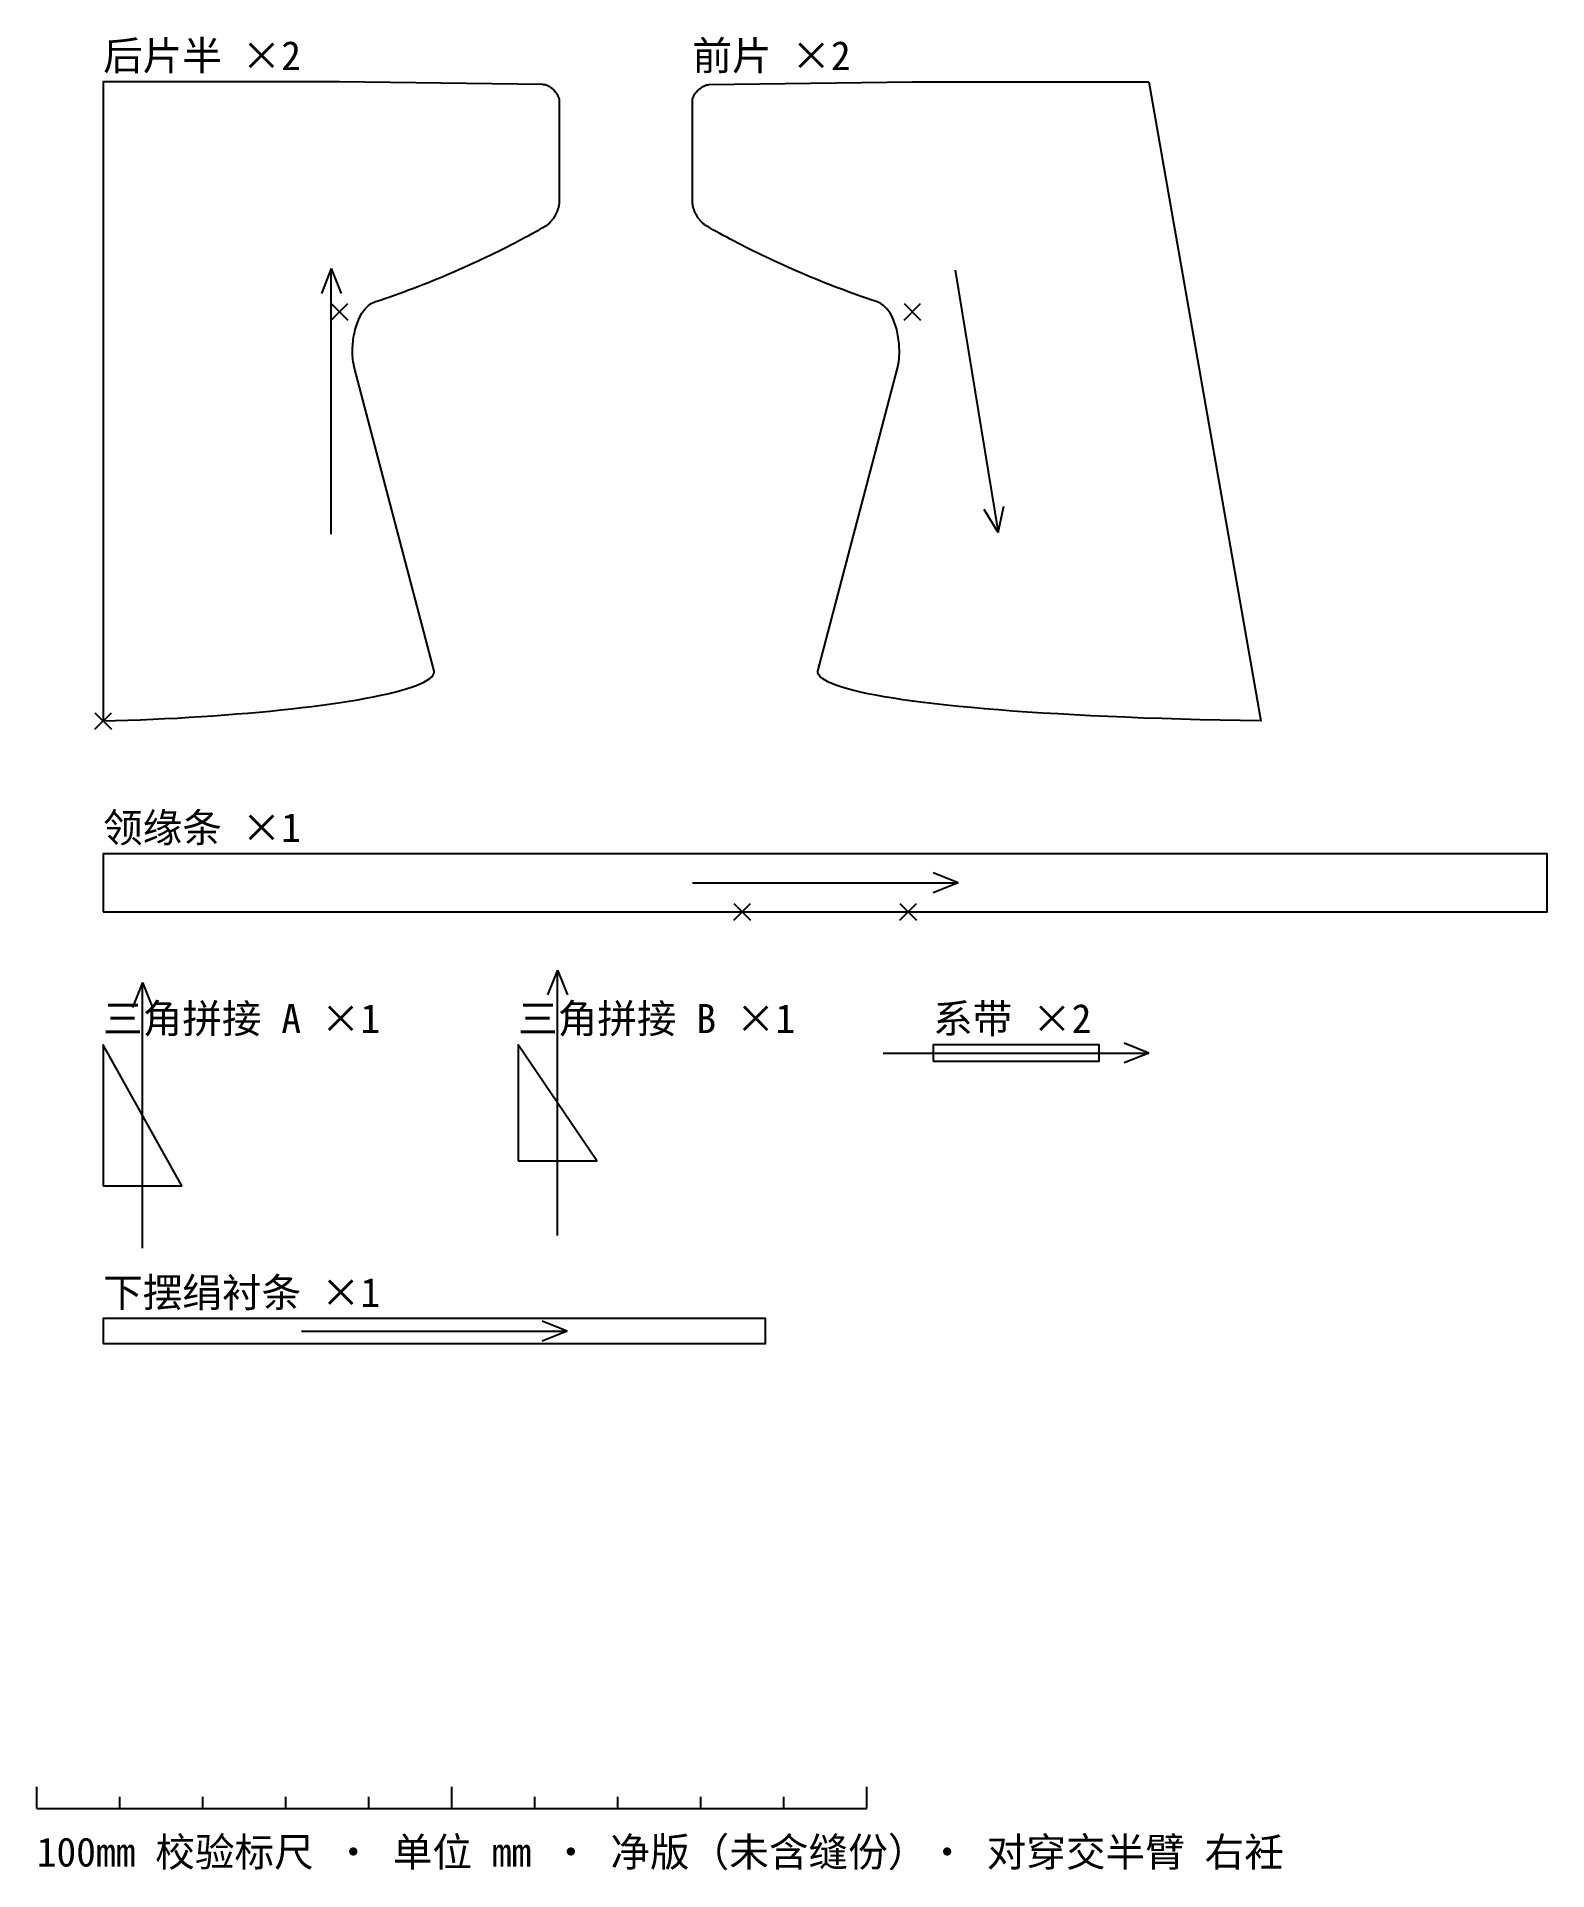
# Model space of a CAD drawing. Header units: millimetres. Extents: x 40 to 1860, y -135 to 2074.
import ezdxf

# ---------------------------------------------------------------- set-up
doc = ezdxf.new("R2010")
doc.units = ezdxf.units.MM
for name, color, linetype in [('CUT_轮廓', 7, 'Continuous'), ('DIM_标注', 4, 'Continuous'), ('GRAIN_布纹', 8, 'Continuous'), ('NOTCH_刀口', 1, 'Continuous'), ('TEXT_文字', 3, 'Continuous')]:
    doc.layers.add(name, color=color, linetype=linetype)
doc.styles.add('CN', font='simsun.ttc')

msp = doc.modelspace()

# ---------------------------------------------------------------- linework, layer by layer
at = {"layer": 'CUT_轮廓'}
for points in [[(120, 1250), (135, 1250.4), (150, 1250.9), (164.9, 1251.5), (179.8, 1252.1), (194.6, 1252.8), (209.3, 1253.5), (223.9, 1254.4), (238.4, 1255.3), (252.7, 1256.2), (266.9, 1257.3), (280.8, 1258.4), (294.6, 1259.5), (308.1, 1260.7), (321.4, 1262), (334.4, 1263.3), (347.1, 1264.6), (359.6, 1266.1), (371.7, 1267.5), (383.5, 1269.1), (394.9, 1270.6), (405.9, 1272.2), (416.6, 1273.9), (426.8, 1275.6), (436.6, 1277.4), (445.9, 1279.2), (454.8, 1281), (463.2, 1282.8), (471.1, 1284.8), (478.4, 1286.7), (485.2, 1288.7), (491.4, 1290.7), (497.1, 1292.7), (502.1, 1294.8), (506.6, 1296.9), (510.3, 1299), (513.5, 1301.2), (515.9, 1303.3), (517.7, 1305.5), (518.7, 1307.8), (519, 1310), (422.8, 1675.1), (422.4, 1677), (422, 1679), (421.6, 1681.1), (421.3, 1683.2), (421, 1685.4), (420.8, 1687.6), (420.7, 1689.9), (420.6, 1692.3), (420.6, 1694.6), (420.6, 1697), (420.7, 1699.5), (420.8, 1701.9), (421, 1704.4), (421.2, 1706.9), (421.5, 1709.3), (421.9, 1711.8), (422.3, 1714.3), (422.8, 1716.7), (423.3, 1719.2), (423.9, 1721.6), (424.5, 1723.9), (425.2, 1726.3), (426, 1728.6), (426.8, 1730.8), (427.7, 1733), (428.6, 1735.1), (429.6, 1737.2), (430.7, 1739.2), (431.8, 1741.1), (433, 1742.9), (434.3, 1744.6), (435.6, 1746.3), (436.9, 1747.8), (438.4, 1749.2), (439.9, 1750.6), (441.4, 1751.8), (443, 1752.8), (444.7, 1753.8), (446.5, 1754.6), (448.3, 1755.3), (453.9, 1757.1), (459.6, 1759), (465.3, 1760.9), (471, 1762.9), (476.7, 1765), (482.4, 1767), (488.1, 1769.2), (493.8, 1771.3), (499.4, 1773.5), (505.1, 1775.7), (510.8, 1777.9), (516.4, 1780.2), (522, 1782.5), (527.6, 1784.8), (533.1, 1787.2), (538.6, 1789.5), (544.1, 1791.9), (549.6, 1794.3), (555, 1796.7), (560.3, 1799.1), (565.6, 1801.5), (570.9, 1804), (576.1, 1806.4), (581.2, 1808.8), (586.3, 1811.2), (591.3, 1813.7), (596.2, 1816.1), (601.1, 1818.5), (605.9, 1820.9), (610.6, 1823.3), (615.3, 1825.7), (619.8, 1828), (624.3, 1830.4), (628.7, 1832.7), (632.9, 1835), (637.1, 1837.3), (641.2, 1839.5), (645.2, 1841.7), (649.1, 1843.9), (652.8, 1846), (653.5, 1846.5), (654.2, 1846.9), (654.9, 1847.4), (655.6, 1847.9), (656.2, 1848.4), (656.9, 1849), (657.5, 1849.6), (658.2, 1850.2), (658.8, 1850.9), (659.4, 1851.5), (660, 1852.2), (660.6, 1852.9), (661.2, 1853.6), (661.8, 1854.4), (662.3, 1855.1), (662.9, 1855.9), (663.4, 1856.7), (663.9, 1857.5), (664.4, 1858.3), (664.9, 1859.2), (665.3, 1860), (665.8, 1860.9), (666.2, 1861.7), (666.6, 1862.6), (667, 1863.4), (667.4, 1864.3), (667.7, 1865.2), (668, 1866.1), (668.3, 1866.9), (668.6, 1867.8), (668.9, 1868.7), (669.1, 1869.6), (669.3, 1870.4), (669.5, 1871.3), (669.6, 1872.2), (669.8, 1873), (669.9, 1873.8), (669.9, 1874.7), (670, 1875.5), (670, 1876.3), (670, 1996.3), (670, 1997), (669.9, 1997.6), (669.8, 1998.3), (669.7, 1999), (669.5, 1999.7), (669.3, 2000.4), (669, 2001.1), (668.8, 2001.8), (668.4, 2002.4), (668.1, 2003.1), (667.7, 2003.8), (667.3, 2004.5), (666.9, 2005.2), (666.5, 2005.9), (666, 2006.5), (665.5, 2007.2), (665, 2007.8), (664.4, 2008.4), (663.9, 2009.1), (663.3, 2009.7), (662.7, 2010.3), (662.1, 2010.8), (661.4, 2011.4), (660.8, 2011.9), (660.2, 2012.4), (659.5, 2012.9), (658.8, 2013.4), (658.2, 2013.8), (657.5, 2014.2), (656.8, 2014.6), (656.1, 2014.9), (655.4, 2015.3), (654.7, 2015.6), (654.1, 2015.8), (653.4, 2016), (652.7, 2016.2), (652, 2016.4), (651.3, 2016.5), (650.7, 2016.5), (650, 2016.6), (405, 2020), (215, 2020), (120, 2020)], [(1380, 2020), (1515, 1250), (1490.1, 1250.4), (1465.8, 1250.9), (1441.9, 1251.5), (1418.6, 1252.1), (1395.8, 1252.8), (1373.6, 1253.5), (1351.9, 1254.4), (1330.7, 1255.3), (1310.1, 1256.2), (1290.1, 1257.3), (1270.6, 1258.4), (1251.7, 1259.5), (1233.4, 1260.7), (1215.7, 1262), (1198.6, 1263.3), (1182, 1264.6), (1166.1, 1266.1), (1150.8, 1267.5), (1136.1, 1269.1), (1122, 1270.6), (1108.6, 1272.2), (1095.7, 1273.9), (1083.6, 1275.6), (1072.1, 1277.4), (1061.2, 1279.2), (1051, 1281), (1041.5, 1282.8), (1032.6, 1284.8), (1024.4, 1286.7), (1016.9, 1288.7), (1010.1, 1290.7), (1004, 1292.7), (998.6, 1294.8), (993.9, 1296.9), (989.9, 1299), (986.7, 1301.2), (984.1, 1303.3), (982.3, 1305.5), (981.3, 1307.8), (981, 1310), (1077.2, 1675.1), (1077.6, 1677), (1078, 1679), (1078.4, 1681.1), (1078.7, 1683.2), (1079, 1685.4), (1079.2, 1687.6), (1079.3, 1689.9), (1079.4, 1692.3), (1079.4, 1694.6), (1079.4, 1697), (1079.3, 1699.5), (1079.2, 1701.9), (1079, 1704.4), (1078.8, 1706.9), (1078.5, 1709.3), (1078.1, 1711.8), (1077.7, 1714.3), (1077.2, 1716.7), (1076.7, 1719.2), (1076.1, 1721.6), (1075.5, 1723.9), (1074.8, 1726.3), (1074, 1728.6), (1073.2, 1730.8), (1072.3, 1733), (1071.4, 1735.1), (1070.4, 1737.2), (1069.3, 1739.2), (1068.2, 1741.1), (1067, 1742.9), (1065.7, 1744.6), (1064.4, 1746.3), (1063.1, 1747.8), (1061.6, 1749.2), (1060.1, 1750.6), (1058.6, 1751.8), (1057, 1752.8), (1055.3, 1753.8), (1053.5, 1754.6), (1051.7, 1755.3), (1046.1, 1757.1), (1040.4, 1759), (1034.7, 1760.9), (1029, 1762.9), (1023.3, 1765), (1017.6, 1767), (1011.9, 1769.2), (1006.2, 1771.3), (1000.6, 1773.5), (994.9, 1775.7), (989.2, 1777.9), (983.6, 1780.2), (978, 1782.5), (972.4, 1784.8), (966.9, 1787.2), (961.4, 1789.5), (955.9, 1791.9), (950.4, 1794.3), (945, 1796.7), (939.7, 1799.1), (934.4, 1801.5), (929.1, 1804), (923.9, 1806.4), (918.8, 1808.8), (913.7, 1811.2), (908.7, 1813.7), (903.8, 1816.1), (898.9, 1818.5), (894.1, 1820.9), (889.4, 1823.3), (884.7, 1825.7), (880.2, 1828), (875.7, 1830.4), (871.3, 1832.7), (867.1, 1835), (862.9, 1837.3), (858.8, 1839.5), (854.8, 1841.7), (850.9, 1843.9), (847.2, 1846), (846.5, 1846.5), (845.8, 1846.9), (845.1, 1847.4), (844.4, 1847.9), (843.8, 1848.4), (843.1, 1849), (842.5, 1849.6), (841.8, 1850.2), (841.2, 1850.9), (840.6, 1851.5), (840, 1852.2), (839.4, 1852.9), (838.8, 1853.6), (838.2, 1854.4), (837.7, 1855.1), (837.1, 1855.9), (836.6, 1856.7), (836.1, 1857.5), (835.6, 1858.3), (835.1, 1859.2), (834.7, 1860), (834.2, 1860.9), (833.8, 1861.7), (833.4, 1862.6), (833, 1863.4), (832.6, 1864.3), (832.3, 1865.2), (832, 1866.1), (831.7, 1866.9), (831.4, 1867.8), (831.1, 1868.7), (830.9, 1869.6), (830.7, 1870.4), (830.5, 1871.3), (830.4, 1872.2), (830.2, 1873), (830.1, 1873.8), (830.1, 1874.7), (830, 1875.5), (830, 1876.3), (830, 1996.3), (830, 1997), (830.1, 1997.6), (830.2, 1998.3), (830.3, 1999), (830.5, 1999.7), (830.7, 2000.4), (831, 2001.1), (831.2, 2001.8), (831.6, 2002.4), (831.9, 2003.1), (832.3, 2003.8), (832.7, 2004.5), (833.1, 2005.2), (833.5, 2005.9), (834, 2006.5), (834.5, 2007.2), (835, 2007.8), (835.6, 2008.4), (836.1, 2009.1), (836.7, 2009.7), (837.3, 2010.3), (837.9, 2010.8), (838.6, 2011.4), (839.2, 2011.9), (839.8, 2012.4), (840.5, 2012.9), (841.2, 2013.4), (841.8, 2013.8), (842.5, 2014.2), (843.2, 2014.6), (843.9, 2014.9), (844.6, 2015.3), (845.3, 2015.6), (845.9, 2015.8), (846.6, 2016), (847.3, 2016.2), (848, 2016.4), (848.7, 2016.5), (849.3, 2016.5), (850, 2016.6), (1095, 2020), (1380, 2020)], [(120, 1020), (1860, 1020), (1860, 1090), (120, 1090)], [(120, 690), (215, 690), (120, 860)], [(620, 720), (715, 720), (620, 860)], [(1120, 840), (1320, 840), (1320, 860), (1120, 860)], [(120, 500), (918, 500), (918, 530), (120, 530)]]:
    msp.add_lwpolyline(points, close=True, dxfattribs=at)
at = {"layer": 'DIM_标注'}
for p, q in [((40, -60), (40, -34)), ((540, -60), (540, -34)), ((1040, -60), (1040, -34)), ((40, -60), (1040, -60)), ((140, -60), (140, -46)), ((240, -60), (240, -46)), ((340, -60), (340, -46)), ((440, -60), (440, -46)), ((640, -60), (640, -46)), ((740, -60), (740, -46)), ((840, -60), (840, -46)), ((940, -60), (940, -46))]:
    msp.add_line(p, q, dxfattribs=at)
at = {"layer": 'GRAIN_布纹'}
for p, q in [((395, 1795), (383, 1765)), ((395, 1475), (395, 1795)), ((395, 1795), (407, 1765)), ((1146.6, 1792.9), (1198.4, 1477.1)), ((1198.4, 1477.1), (1181.7, 1504.8)), ((1198.4, 1477.1), (1205.4, 1508.6)), ((1150, 1055), (1120, 1067)), ((830, 1055), (1150, 1055)), ((1150, 1055), (1120, 1043)), ((667.5, 950), (655.5, 920)), ((667.5, 630), (667.5, 950)), ((667.5, 950), (679.5, 920)), ((167.5, 935), (155.5, 905)), ((167.5, 615), (167.5, 935)), ((167.5, 935), (179.5, 905)), ((1380, 850), (1350, 862)), ((1060, 850), (1380, 850)), ((1380, 850), (1350, 838)), ((359, 515), (679, 515)), ((679, 515), (649, 527)), ((679, 515), (649, 503))]:
    msp.add_line(p, q, dxfattribs=at)
at = {"layer": 'NOTCH_刀口'}
for p, q in [((395, 1732.8), (415, 1752.8)), ((395, 1752.8), (415, 1732.8)), ((1085, 1732.8), (1105, 1752.8)), ((1085, 1752.8), (1105, 1732.8)), ((110, 1240), (130, 1260)), ((110, 1260), (130, 1240)), ((880, 1010), (900, 1030)), ((880, 1030), (900, 1010)), ((1080, 1010), (1100, 1030)), ((1080, 1030), (1100, 1010))]:
    msp.add_line(p, q, dxfattribs=at)

# ---------------------------------------------------------------- texts
at = {"layer": 'TEXT_文字', "style": 'CN'}
for s, p in [('后片半 ×2', (120, 2034)), ('前片 ×2', (830, 2034)), ('领缘条 ×1', (120, 1104)), ('三角拼接 A ×1', (120, 874)), ('三角拼接 B ×1', (620, 874)), ('系带 ×2', (1120, 874)), ('下摆绢衬条 ×1', (120, 544)), ('100mm 校验标尺 · 单位 mm · 净版（未含缝份）· 对穿交半臂 右衽', (40, -130))]:
    msp.add_text(s, height=35, dxfattribs=at).set_placement(p)

doc.saveas('drawing.dxf')
